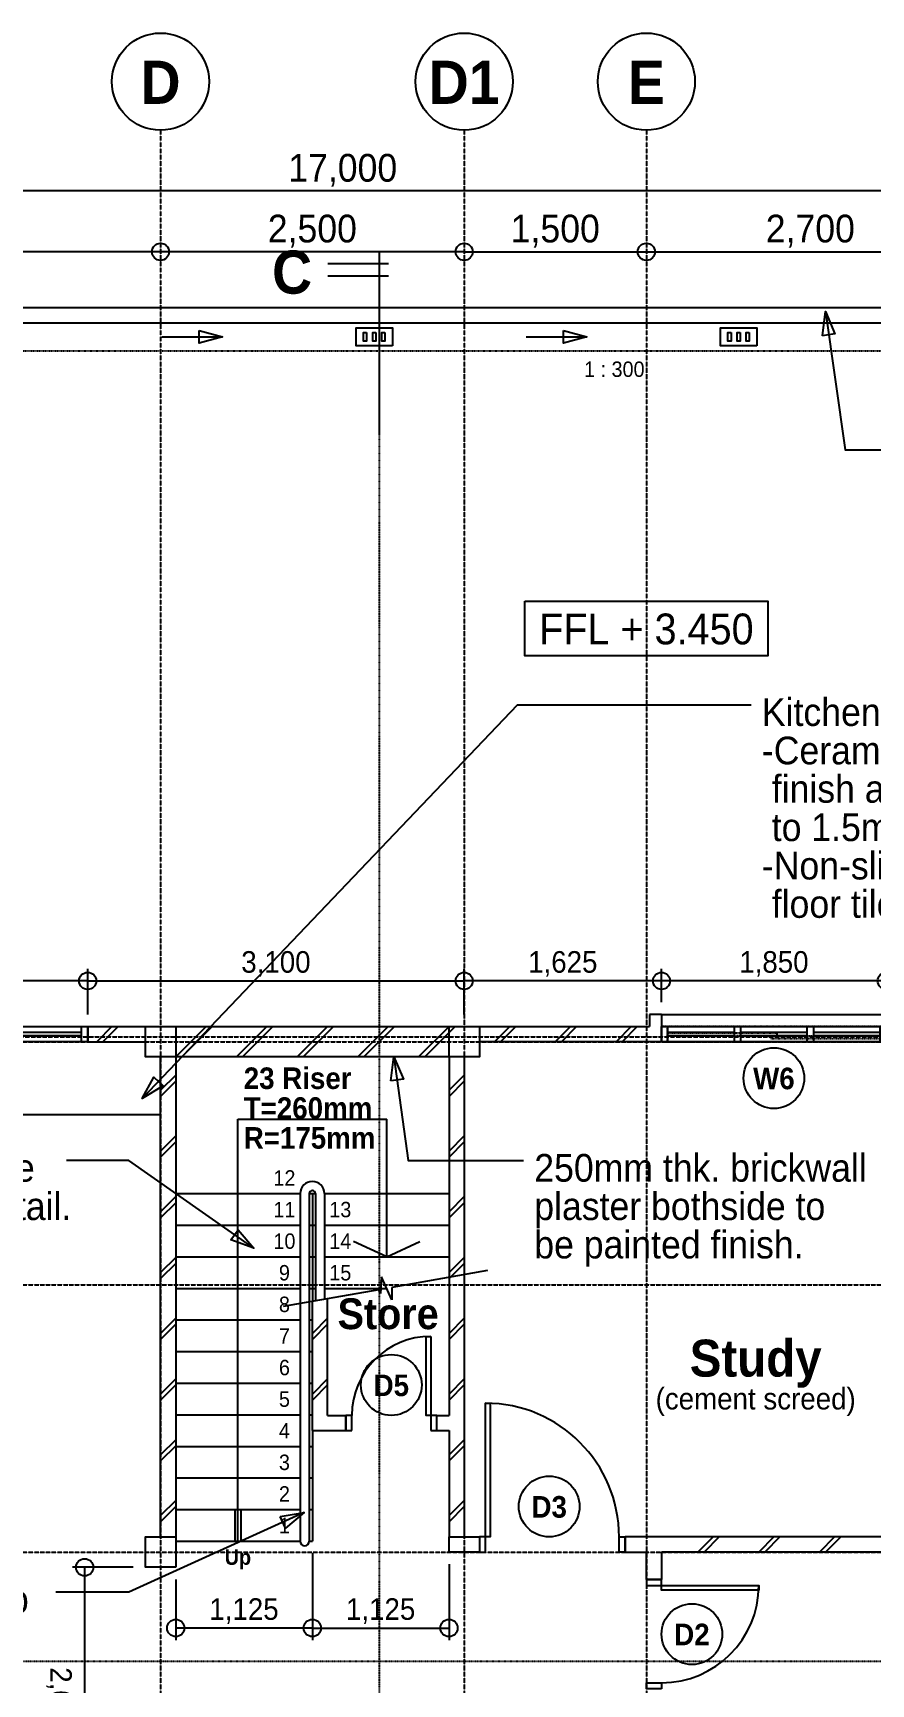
# Model space of a CAD drawing. Header units: inches. Extents: x 1543 to 314687, y -56168 to -771.
# Drawn here: x 20012 to 26912, y -14356 to -771 of the extents above; entities that cross this region are included whole.
import ezdxf

# ---------------------------------------------------------------- set-up
doc = ezdxf.new("R2010")
doc.units = ezdxf.units.IN
doc.header["$MEASUREMENT"] = 0
for name, pattern in [('PC_DASH_2', [0.638889, 0.277778, -0.083333, 0.055556, -0.083333, 0.055556, -0.083333]), ('PC_DASH_3', [0.069444, 0.027778, -0.041667]), ('PC_DASH_4', [0.055556, 0.027778, -0.027778])]:
    doc.linetypes.add(name, pattern=pattern)
for name, color, linetype in [('Boundary Line', 7, 'Continuous'), ('Existing works', 7, 'Continuous'), ('Grid Line', 7, 'Continuous'), ('Ground Floor Plan', 7, 'Continuous'), ('Text', 7, 'Continuous')]:
    doc.layers.add(name, color=color, linetype=linetype)

# ---------------------------------------------------------------- blocks, each defined once
blk = doc.blocks.new('PD_914035')
at = {"layer": 'Grid Line', "color": 12, "true_color": 0xdc0806}
blk.add_line((21062, -2571), (16062, -2571), dxfattribs=at)
for centre in [(16062, -2571), (21062, -2571)]:
    blk.add_circle(centre, 70.6, dxfattribs=at)
at = {"layer": 'Grid Line', "color": 7, "insert": (18562, -2266), "char_height": 228.2, "width": 811.39, "attachment_point": 2}
blk.add_mtext('\\pxsm0.83;\\fHelvetica|b0|i0|c0|p228.2031;\\W0.92;5,000', dxfattribs=at)
blk = doc.blocks.new('PD_914036')
at = {"layer": 'Grid Line', "color": 12, "true_color": 0xdc0806}
blk.add_line((23562, -2571), (25062, -2571), dxfattribs=at)
for centre in [(23562, -2571), (25062, -2571)]:
    blk.add_circle(centre, 70.6, dxfattribs=at)
at = {"layer": 'Grid Line', "color": 7, "insert": (24312, -2266), "char_height": 228.2, "width": 811.39, "attachment_point": 2}
blk.add_mtext('\\pxsm0.83;\\fHelvetica|b0|i0|c0|p228.2031;\\W0.92;1,500', dxfattribs=at)
blk = doc.blocks.new('PD_914038')
at = {"layer": 'Grid Line', "color": 12, "true_color": 0xdc0806}
blk.add_line((25062, -2571), (27762, -2571), dxfattribs=at)
for centre in [(25062, -2571), (27762, -2571)]:
    blk.add_circle(centre, 70.6, dxfattribs=at)
at = {"layer": 'Grid Line', "color": 7, "insert": (26412, -2266), "char_height": 228.2, "width": 811.39, "attachment_point": 2}
blk.add_mtext('\\pxsm0.83;\\fHelvetica|b0|i0|c0|p228.2031;\\W0.92;2,700', dxfattribs=at)
blk = doc.blocks.new('PD_914040')
at = {"layer": 'Grid Line', "color": 12, "true_color": 0xdc0806}
blk.add_line((31062, -2071), (14062, -2071), dxfattribs=at)
for centre in [(14062, -2071), (31062, -2071)]:
    blk.add_circle(centre, 70.6, dxfattribs=at)
at = {"layer": 'Grid Line', "color": 7, "insert": (22562, -1766), "char_height": 228.2, "width": 987.78, "attachment_point": 2}
blk.add_mtext('\\pxsm0.83;\\fHelvetica|b0|i0|c0|p228.2031;\\W0.92;17,000', dxfattribs=at)
blk = doc.blocks.new('PD_914059')
at = {"layer": 'Grid Line', "color": 12, "true_color": 0xdc0806}
blk.add_line((23562, -2571), (21062, -2571), dxfattribs=at)
for centre in [(21062, -2571), (23562, -2571)]:
    blk.add_circle(centre, 70.6, dxfattribs=at)
at = {"layer": 'Grid Line', "color": 7, "insert": (22312, -2266), "char_height": 228.2, "width": 811.39, "attachment_point": 2}
blk.add_mtext('\\pxsm0.83;\\fHelvetica|b0|i0|c0|p228.2031;\\W0.92;2,500', dxfattribs=at)
blk = doc.blocks.new('PD_914092')
at = {"layer": 'Grid Line', "color": 12, "true_color": 0xdc0806}
blk.add_circle((21062, -1171), 400, dxfattribs=at)
at = {"layer": 'Grid Line', "color": 12, "true_color": 0xdc0806, "insert": (21062, -999), "char_height": 354.98, "width": 352.78, "attachment_point": 2}
blk.add_mtext('\\pxsm0.83;\\fHelvetica|b1|i0|c0|p354.9826;\\W0.92;D', dxfattribs=at)
blk = doc.blocks.new('PD_914095')
at = {"layer": 'Grid Line', "color": 12, "true_color": 0xdc0806}
blk.add_circle((23562, -1171), 400, dxfattribs=at)
at = {"layer": 'Grid Line', "color": 12, "true_color": 0xdc0806, "insert": (23562, -999), "char_height": 354.98, "width": 635, "attachment_point": 2}
blk.add_mtext('\\pxsm0.83;\\fHelvetica|b1|i0|c0|p354.9826;\\W0.92;D1', dxfattribs=at)
blk = doc.blocks.new('PD_914098')
at = {"layer": 'Grid Line', "color": 12, "true_color": 0xdc0806}
blk.add_circle((25062, -1171), 400, dxfattribs=at)
at = {"layer": 'Grid Line', "color": 12, "true_color": 0xdc0806, "insert": (25062, -999), "char_height": 354.98, "width": 317.5, "attachment_point": 2}
blk.add_mtext('\\pxsm0.83;\\fHelvetica|b1|i0|c0|p354.9826;\\W0.92;E', dxfattribs=at)
blk = doc.blocks.new('PD_914111')
at = {"layer": 'Grid Line', "color": 12, "true_color": 0xdc0806}
blk.add_line((25187, -8571), (23562, -8571), dxfattribs=at)
for centre in [(23562, -8571), (25187, -8571)]:
    blk.add_circle(centre, 70.6, dxfattribs=at)
at = {"layer": 'Grid Line', "color": 7, "insert": (24374, -8326), "char_height": 177.49, "width": 635, "attachment_point": 2}
blk.add_mtext('\\pxsm0.83;\\fHelvetica|b0|i0|c0|p177.4913;\\W0.92;1,625', dxfattribs=at)
blk = doc.blocks.new('PD_914110')
at = {"layer": 'Grid Line', "color": 12, "true_color": 0xdc0806}
for p, q in [((23562, -8846), (23562, -8471)), ((25187, -8746), (25187, -8471))]:
    blk.add_line(p, q, dxfattribs=at)
at = {"layer": 'Grid Line'}
blk.add_blockref('PD_914111', (0, 0), dxfattribs=at)
blk = doc.blocks.new('PD_914113')
at = {"layer": 'Grid Line', "color": 12, "true_color": 0xdc0806}
blk.add_line((27037, -8571), (25187, -8571), dxfattribs=at)
for centre in [(25187, -8571), (27037, -8571)]:
    blk.add_circle(centre, 70.6, dxfattribs=at)
at = {"layer": 'Grid Line', "color": 7, "insert": (26112, -8326), "char_height": 177.49, "width": 635, "attachment_point": 2}
blk.add_mtext('\\pxsm0.83;\\fHelvetica|b0|i0|c0|p177.4913;\\W0.92;1,850', dxfattribs=at)
blk = doc.blocks.new('PD_914112')
at = {"layer": 'Grid Line', "color": 12, "true_color": 0xdc0806}
for p, q in [((25187, -8746), (25187, -8471)), ((27037, -8746), (27037, -8471))]:
    blk.add_line(p, q, dxfattribs=at)
at = {"layer": 'Grid Line'}
blk.add_blockref('PD_914113', (0, 0), dxfattribs=at)
blk = doc.blocks.new('PD_914159')
at = {"layer": 'Grid Line', "color": 12, "true_color": 0xdc0806}
blk.add_line((20437, -13396), (20437, -15396), dxfattribs=at)
for centre in [(20437, -13396), (20437, -15396)]:
    blk.add_circle(centre, 70.6, dxfattribs=at)
at = {"layer": 'Grid Line', "color": 7, "insert": (20331, -14504), "char_height": 177.49, "width": 635, "attachment_point": 2, "rotation": 270}
blk.add_mtext('\\pxsm0.83;\\fHelvetica|b0|i0|c0|p177.4913;\\W0.92;2,000', dxfattribs=at)
blk = doc.blocks.new('PD_914158')
at = {"layer": 'Grid Line', "color": 12, "true_color": 0xdc0806}
for p, q in [((20837, -13396), (20337, -13396)), ((20837, -15396), (20337, -15396))]:
    blk.add_line(p, q, dxfattribs=at)
at = {"layer": 'Grid Line'}
blk.add_blockref('PD_914159', (0, 0), dxfattribs=at)
blk = doc.blocks.new('PD_914161')
at = {"layer": 'Grid Line', "color": 12, "true_color": 0xdc0806}
blk.add_line((22312, -13896), (21187, -13896), dxfattribs=at)
for centre in [(21187, -13896), (22312, -13896)]:
    blk.add_circle(centre, 70.6, dxfattribs=at)
at = {"layer": 'Grid Line', "color": 7, "insert": (21749, -13651), "char_height": 177.49, "width": 635, "attachment_point": 2}
blk.add_mtext('\\pxsm0.83;\\fHelvetica|b0|i0|c0|p177.4913;\\W0.92;1,125', dxfattribs=at)
blk = doc.blocks.new('PD_914160')
at = {"layer": 'Grid Line', "color": 12, "true_color": 0xdc0806}
for p, q in [((22312, -13281), (22312, -13996)), ((21187, -13496), (21187, -13996))]:
    blk.add_line(p, q, dxfattribs=at)
at = {"layer": 'Grid Line'}
blk.add_blockref('PD_914161', (0, 0), dxfattribs=at)
blk = doc.blocks.new('PD_914163')
at = {"layer": 'Grid Line', "color": 12, "true_color": 0xdc0806}
blk.add_line((22312, -13896), (23437, -13896), dxfattribs=at)
for centre in [(22312, -13896), (23437, -13896)]:
    blk.add_circle(centre, 70.6, dxfattribs=at)
at = {"layer": 'Grid Line', "color": 7, "insert": (22874, -13651), "char_height": 177.49, "width": 635, "attachment_point": 2}
blk.add_mtext('\\pxsm0.83;\\fHelvetica|b0|i0|c0|p177.4913;\\W0.92;1,125', dxfattribs=at)
blk = doc.blocks.new('PD_914162')
at = {"layer": 'Grid Line', "color": 12, "true_color": 0xdc0806}
for p, q in [((22312, -13281), (22312, -13996)), ((23437, -13371), (23437, -13996))]:
    blk.add_line(p, q, dxfattribs=at)
at = {"layer": 'Grid Line'}
blk.add_blockref('PD_914163', (0, 0), dxfattribs=at)
blk = doc.blocks.new('PD_914217')
at = {"layer": 'Grid Line', "color": 12, "true_color": 0xdc0806}
blk.add_line((20462, -8571), (23562, -8571), dxfattribs=at)
for centre in [(20462, -8571), (23562, -8571)]:
    blk.add_circle(centre, 70.6, dxfattribs=at)
at = {"layer": 'Grid Line', "color": 7, "insert": (22012, -8326), "char_height": 177.49, "width": 635, "attachment_point": 2}
blk.add_mtext('\\pxsm0.83;\\fHelvetica|b0|i0|c0|p177.4913;\\W0.92;3,100', dxfattribs=at)
blk = doc.blocks.new('PD_914216')
at = {"layer": 'Grid Line', "color": 12, "true_color": 0xdc0806}
for p, q in [((20462, -8846), (20462, -8471)), ((23562, -8846), (23562, -8471))]:
    blk.add_line(p, q, dxfattribs=at)
at = {"layer": 'Grid Line'}
blk.add_blockref('PD_914217', (0, 0), dxfattribs=at)
blk = doc.blocks.new('PD_914219')
at = {"layer": 'Grid Line', "color": 12, "true_color": 0xdc0806}
blk.add_line((20462, -8571), (18012, -8571), dxfattribs=at)
for centre in [(18012, -8571), (20462, -8571)]:
    blk.add_circle(centre, 70.6, dxfattribs=at)
at = {"layer": 'Grid Line', "color": 7, "insert": (19237, -8326), "char_height": 177.49, "width": 635, "attachment_point": 2}
blk.add_mtext('\\pxsm0.83;\\fHelvetica|b0|i0|c0|p177.4913;\\W0.92;2,450', dxfattribs=at)
blk = doc.blocks.new('PD_914218')
at = {"layer": 'Grid Line', "color": 12, "true_color": 0xdc0806}
for p, q in [((18012, -8846), (18012, -8471)), ((20462, -8846), (20462, -8471))]:
    blk.add_line(p, q, dxfattribs=at)
at = {"layer": 'Grid Line'}
blk.add_blockref('PD_914219', (0, 0), dxfattribs=at)
blk = doc.blocks.new('PD_914437')
at = {"layer": 'Ground Floor Plan', "color": 12, "true_color": 0xdc0806}
for p, q in [((19212, -8946), (19262, -8946)), ((19212, -9071), (19212, -8946)), ((19262, -8946), (19262, -9071)), ((19262, -9071), (19212, -9071))]:
    blk.add_line(p, q, dxfattribs=at)
blk = doc.blocks.new('PD_914438')
at = {"layer": 'Ground Floor Plan', "color": 12, "true_color": 0xdc0806}
for p, q in [((20412, -8946), (20462, -8946)), ((20412, -9071), (20412, -8946)), ((20462, -8946), (20462, -9071)), ((20462, -9071), (20412, -9071))]:
    blk.add_line(p, q, dxfattribs=at)
blk = doc.blocks.new('PD_914439')
at = {"layer": 'Ground Floor Plan', "color": 12, "true_color": 0xdc0806}
for p, q in [((18612, -8946), (18662, -8946)), ((18612, -9071), (18612, -8946)), ((18662, -8946), (18662, -9071)), ((18662, -9071), (18612, -9071))]:
    blk.add_line(p, q, dxfattribs=at)
blk = doc.blocks.new('PD_914440')
at = {"layer": 'Ground Floor Plan', "color": 12, "true_color": 0xdc0806}
for p, q in [((19812, -8946), (19862, -8946)), ((19812, -9071), (19812, -8946)), ((19862, -8946), (19862, -9071)), ((19862, -9071), (19812, -9071))]:
    blk.add_line(p, q, dxfattribs=at)
blk = doc.blocks.new('PD_914441')
at = {"layer": 'Ground Floor Plan', "color": 12, "true_color": 0xdc0806}
for p, q in [((18012, -8946), (18062, -8946)), ((18012, -9071), (18012, -8946)), ((18062, -8946), (18062, -9071)), ((18062, -9071), (18012, -9071))]:
    blk.add_line(p, q, dxfattribs=at)
blk = doc.blocks.new('PD_914436')
at = {"layer": 'Ground Floor Plan', "color": 12, "true_color": 0xdc0806}
for p, q in [((18012, -8946), (20462, -8946)), ((20462, -9071), (18012, -9071)), ((18612, -8996), (18062, -8996)), ((18612, -9022), (18062, -9022)), ((19212, -8996), (18662, -8996)), ((19212, -9022), (18662, -9022)), ((19812, -8996), (19262, -8996)), ((19812, -9022), (19262, -9022)), ((20412, -8996), (19862, -8996)), ((20412, -9022), (19862, -9022))]:
    blk.add_line(p, q, dxfattribs=at)
at = {"layer": 'Ground Floor Plan'}
for name in ['PD_914441', 'PD_914439', 'PD_914437', 'PD_914440', 'PD_914438']:
    blk.add_blockref(name, (0, 0), dxfattribs=at)
blk = doc.blocks.new('PD_914473')
at = {"layer": 'Ground Floor Plan', "color": 7}
for p, q in [((21437, -8946), (21187, -9196)), ((21487, -8946), (21237, -9196))]:
    blk.add_line(p, q, dxfattribs=at)
blk = doc.blocks.new('PD_914474')
at = {"layer": 'Ground Floor Plan', "color": 7}
for p, q in [((21937, -8946), (21687, -9196)), ((21987, -8946), (21737, -9196))]:
    blk.add_line(p, q, dxfattribs=at)
blk = doc.blocks.new('PD_914478')
at = {"layer": 'Ground Floor Plan', "color": 7}
for p, q in [((22437, -8946), (22187, -9196)), ((22487, -8946), (22237, -9196))]:
    blk.add_line(p, q, dxfattribs=at)
blk = doc.blocks.new('PD_914479')
at = {"layer": 'Ground Floor Plan', "color": 7}
for p, q in [((22937, -8946), (22687, -9196)), ((22987, -8946), (22737, -9196))]:
    blk.add_line(p, q, dxfattribs=at)
blk = doc.blocks.new('PD_914480')
at = {"layer": 'Ground Floor Plan', "color": 7}
for p, q in [((23437, -8946), (23187, -9196)), ((23487, -8946), (23237, -9196))]:
    blk.add_line(p, q, dxfattribs=at)
blk = doc.blocks.new('PD_914481')
at = {"layer": 'Ground Floor Plan', "color": 7}
for p, q in [((23937, -8946), (23812, -9071)), ((23987, -8946), (23862, -9071))]:
    blk.add_line(p, q, dxfattribs=at)
blk = doc.blocks.new('PD_914498')
at = {"layer": 'Ground Floor Plan', "color": 7}
for p, q in [((24837, -13271), (24837, -13146)), ((24837, -13146), (24887, -13146)), ((24887, -13146), (24887, -13271)), ((24887, -13271), (24837, -13271))]:
    blk.add_line(p, q, dxfattribs=at)
blk = doc.blocks.new('PD_914499')
at = {"layer": 'Ground Floor Plan', "color": 7}
for p, q in [((23737, -13146), (23687, -13146)), ((23687, -13146), (23687, -13271)), ((23737, -13271), (23737, -13146)), ((23687, -13271), (23737, -13271))]:
    blk.add_line(p, q, dxfattribs=at)
blk = doc.blocks.new('PD_914497')
at = {"layer": 'Ground Floor Plan', "color": 7}
blk.add_lwpolyline([(23737, -13146), (23737, -12046), (23775, -12046), (23775, -13146), (23737, -13146)], dxfattribs=at)
blk.add_arc((23737, -13146), 1100, 0, 90, dxfattribs=at)
at = {"layer": 'Ground Floor Plan'}
for name in ['PD_914499', 'PD_914498']:
    blk.add_blockref(name, (0, 0), dxfattribs=at)
blk = doc.blocks.new('PD_914516')
at = {"layer": 'Ground Floor Plan', "color": 7}
for p, q in [((25062, -14346), (25187, -14346)), ((25062, -14396), (25062, -14346)), ((25187, -14396), (25062, -14396)), ((25187, -14346), (25187, -14396))]:
    blk.add_line(p, q, dxfattribs=at)
blk = doc.blocks.new('PD_914517')
at = {"layer": 'Ground Floor Plan', "color": 7}
for p, q in [((25187, -13496), (25062, -13496)), ((25062, -13496), (25062, -13546)), ((25062, -13546), (25187, -13546)), ((25187, -13546), (25187, -13496))]:
    blk.add_line(p, q, dxfattribs=at)
blk = doc.blocks.new('PD_914515')
at = {"layer": 'Ground Floor Plan', "color": 7}
blk.add_lwpolyline([(25187, -13546), (25987, -13546), (25987, -13584), (25187, -13584), (25187, -13546)], dxfattribs=at)
blk.add_arc((25187, -13546), 800, 270, 0, dxfattribs=at)
at = {"layer": 'Ground Floor Plan'}
for name in ['PD_914517', 'PD_914516']:
    blk.add_blockref(name, (0, 0), dxfattribs=at)
blk = doc.blocks.new('PD_914530')
at = {"layer": 'Ground Floor Plan', "color": 7}
for p, q in [((23337, -12146), (23287, -12146)), ((23287, -12146), (23287, -12271)), ((23337, -12271), (23337, -12146)), ((23287, -12271), (23337, -12271))]:
    blk.add_line(p, q, dxfattribs=at)
blk = doc.blocks.new('PD_914531')
at = {"layer": 'Ground Floor Plan', "color": 7}
for p, q in [((22637, -12146), (22587, -12146)), ((22587, -12146), (22587, -12271)), ((22637, -12271), (22637, -12146)), ((22587, -12271), (22637, -12271))]:
    blk.add_line(p, q, dxfattribs=at)
blk = doc.blocks.new('PD_914529')
at = {"layer": 'Ground Floor Plan', "color": 7}
blk.add_lwpolyline([(23287, -11496), (23287, -12146), (23249, -12146), (23249, -11496), (23287, -11496)], dxfattribs=at)
blk.add_arc((23287, -12146), 650, 90, 180, dxfattribs=at)
at = {"layer": 'Ground Floor Plan'}
for name in ['PD_914531', 'PD_914530']:
    blk.add_blockref(name, (0, 0), dxfattribs=at)
blk = doc.blocks.new('PD_914532')
at = {"layer": 'Ground Floor Plan', "color": 7}
for p, q in [((21674, -12921), (21674, -13181)), ((21724, -12921), (21724, -13181))]:
    blk.add_line(p, q, dxfattribs=at)
blk = doc.blocks.new('PD_914533')
at = {"layer": 'Ground Floor Plan', "color": 7}
for q in [(22652, -10714), (23196, -10714)]:
    blk.add_line((22924, -10841), q, dxfattribs=at)
blk = doc.blocks.new('PD_914534')
at = {"layer": 'Ground Floor Plan', "color": 7}
for p, q in [((23753, -10955), (22965, -11094)), ((22859, -11112), (22071, -11251)), ((22873, -11144), (22859, -11112)), ((22882, -11007), (22873, -11144)), ((22966, -11195), (22882, -11007)), ((22965, -11094), (22966, -11195))]:
    blk.add_line(p, q, dxfattribs=at)
blk = doc.blocks.new('PD_914545')
at = {"layer": 'Ground Floor Plan', "color": 7}
for p, q in [((22862, -2571), (22862, -4071)), ((22940, -2671), (22440, -2671)), ((22940, -2771), (22440, -2771))]:
    blk.add_line(p, q, dxfattribs=at)
blk = doc.blocks.new('PD_914544')
at = {"layer": 'Ground Floor Plan'}
blk.add_blockref('PD_914545', (0, 0), dxfattribs=at)
at = {"layer": 'Ground Floor Plan', "color": 7, "insert": (22145, -2561), "char_height": 354.98, "width": 352.78, "attachment_point": 2}
blk.add_mtext('\\pxsm0.83;\\fHelvetica|b1|i0|c0|p354.9826;\\W0.92;C', dxfattribs=at)
blk = doc.blocks.new('PD_914541')
at = {"layer": 'Ground Floor Plan', "color": 7, "linetype": 'PC_DASH_3'}
blk.add_line((22862, -4071), (22862, -26271), dxfattribs=at)
at = {"layer": 'Ground Floor Plan'}
blk.add_blockref('PD_914544', (0, 0), dxfattribs=at)
blk = doc.blocks.new('PD_914546')
at = {"layer": 'Ground Floor Plan', "color": 7, "linetype": 'PC_DASH_3'}
blk.add_line((33462, -14171), (10762, -14171), dxfattribs=at)
blk = doc.blocks.new('PD_914597')
at = {"layer": 'Ground Floor Plan', "color": 7}
for p, q in [((26612, -13146), (26487, -13271)), ((26662, -13146), (26537, -13271))]:
    blk.add_line(p, q, dxfattribs=at)
blk = doc.blocks.new('PD_914598')
at = {"layer": 'Ground Floor Plan', "color": 7}
for p, q in [((26112, -13146), (25987, -13271)), ((26162, -13146), (26037, -13271))]:
    blk.add_line(p, q, dxfattribs=at)
blk = doc.blocks.new('PD_914599')
at = {"layer": 'Ground Floor Plan', "color": 7}
for p, q in [((25612, -13146), (25487, -13271)), ((25662, -13146), (25537, -13271))]:
    blk.add_line(p, q, dxfattribs=at)
blk = doc.blocks.new('PD_914600')
at = {"layer": 'Ground Floor Plan', "color": 7}
for p, q in [((23562, -11846), (23437, -11971)), ((23562, -11896), (23437, -12021))]:
    blk.add_line(p, q, dxfattribs=at)
blk = doc.blocks.new('PD_914601')
at = {"layer": 'Ground Floor Plan', "color": 7}
for p, q in [((23562, -12346), (23437, -12471)), ((23562, -12396), (23437, -12521))]:
    blk.add_line(p, q, dxfattribs=at)
blk = doc.blocks.new('PD_914602')
at = {"layer": 'Ground Floor Plan', "color": 7}
for p, q in [((23562, -12846), (23437, -12971)), ((23562, -12896), (23437, -13021))]:
    blk.add_line(p, q, dxfattribs=at)
blk = doc.blocks.new('PD_914603')
at = {"layer": 'Ground Floor Plan', "color": 7}
for p, q in [((23562, -11346), (23437, -11471)), ((23562, -11396), (23437, -11521))]:
    blk.add_line(p, q, dxfattribs=at)
blk = doc.blocks.new('PD_914604')
at = {"layer": 'Ground Floor Plan', "color": 7}
for p, q in [((23562, -10846), (23437, -10971)), ((23562, -10896), (23437, -11021))]:
    blk.add_line(p, q, dxfattribs=at)
blk = doc.blocks.new('PD_914605')
at = {"layer": 'Ground Floor Plan', "color": 7}
for p, q in [((23562, -10346), (23437, -10471)), ((23562, -10396), (23437, -10521))]:
    blk.add_line(p, q, dxfattribs=at)
blk = doc.blocks.new('PD_914606')
at = {"layer": 'Ground Floor Plan', "color": 7}
for p, q in [((23562, -9846), (23437, -9971)), ((23562, -9896), (23437, -10021))]:
    blk.add_line(p, q, dxfattribs=at)
blk = doc.blocks.new('PD_914607')
at = {"layer": 'Ground Floor Plan', "color": 7}
for p, q in [((23562, -9346), (23437, -9471)), ((23562, -9396), (23437, -9521))]:
    blk.add_line(p, q, dxfattribs=at)
blk = doc.blocks.new('PD_914608')
at = {"layer": 'Ground Floor Plan', "color": 7}
for p, q in [((22437, -11846), (22312, -11971)), ((22437, -11896), (22312, -12021))]:
    blk.add_line(p, q, dxfattribs=at)
blk = doc.blocks.new('PD_914609')
at = {"layer": 'Ground Floor Plan', "color": 7}
for p, q in [((22437, -11346), (22312, -11471)), ((22437, -11396), (22312, -11521))]:
    blk.add_line(p, q, dxfattribs=at)
blk = doc.blocks.new('PD_914627')
at = {"layer": 'Ground Floor Plan', "color": 7}
for p, q in [((21187, -11846), (21062, -11971)), ((21187, -11896), (21062, -12021))]:
    blk.add_line(p, q, dxfattribs=at)
blk = doc.blocks.new('PD_914628')
at = {"layer": 'Ground Floor Plan', "color": 7}
for p, q in [((21187, -12346), (21062, -12471)), ((21187, -12396), (21062, -12521))]:
    blk.add_line(p, q, dxfattribs=at)
blk = doc.blocks.new('PD_914629')
at = {"layer": 'Ground Floor Plan', "color": 7}
for p, q in [((21187, -12846), (21062, -12971)), ((21187, -12896), (21062, -13021))]:
    blk.add_line(p, q, dxfattribs=at)
blk = doc.blocks.new('PD_914630')
at = {"layer": 'Ground Floor Plan', "color": 7}
for p, q in [((21187, -11346), (21062, -11471)), ((21187, -11396), (21062, -11521))]:
    blk.add_line(p, q, dxfattribs=at)
blk = doc.blocks.new('PD_914631')
at = {"layer": 'Ground Floor Plan', "color": 7}
for p, q in [((21187, -10846), (21062, -10971)), ((21187, -10896), (21062, -11021))]:
    blk.add_line(p, q, dxfattribs=at)
blk = doc.blocks.new('PD_914632')
at = {"layer": 'Ground Floor Plan', "color": 7}
for p, q in [((21187, -10346), (21062, -10471)), ((21187, -10396), (21062, -10521))]:
    blk.add_line(p, q, dxfattribs=at)
blk = doc.blocks.new('PD_914633')
at = {"layer": 'Ground Floor Plan', "color": 7}
for p, q in [((21187, -9846), (21062, -9971)), ((21187, -9896), (21062, -10021))]:
    blk.add_line(p, q, dxfattribs=at)
blk = doc.blocks.new('PD_914636')
at = {"layer": 'Ground Floor Plan', "color": 7}
for p, q in [((21187, -9346), (21062, -9471)), ((21187, -9396), (21062, -9521))]:
    blk.add_line(p, q, dxfattribs=at)
blk = doc.blocks.new('PD_914668')
at = {"layer": 'Ground Floor Plan', "color": 7}
blk.add_lwpolyline([(24062, -5446), (26062, -5446), (26062, -5896), (24062, -5896), (24062, -5446)], dxfattribs=at)
at = {"layer": 'Ground Floor Plan', "color": 7, "insert": (25062, -5548), "char_height": 253.56, "width": 1905, "attachment_point": 2}
blk.add_mtext('\\pxsm0.83;\\fHelvetica|b0|i0|c0|p253.5590;\\W0.92;FFL + 3.450', dxfattribs=at)
blk = doc.blocks.new('PD_914674')
at = {"layer": 'Ground Floor Plan', "color": 7}
for points in [[(25972, -3346), (25672, -3346), (25672, -3196), (25972, -3196), (25972, -3346)], [(25759, -3236), (25759, -3306), (25734, -3306), (25734, -3236), (25759, -3236)], [(25834, -3236), (25834, -3306), (25809, -3306), (25809, -3236), (25834, -3236)], [(25909, -3236), (25909, -3306), (25884, -3306), (25884, -3236), (25909, -3236)]]:
    blk.add_lwpolyline(points, dxfattribs=at)
blk = doc.blocks.new('PD_914675')
at = {"layer": 'Ground Floor Plan', "color": 7}
for points in [[(22972, -3346), (22672, -3346), (22672, -3196), (22972, -3196), (22972, -3346)], [(22759, -3236), (22759, -3306), (22734, -3306), (22734, -3236), (22759, -3236)], [(22834, -3236), (22834, -3306), (22809, -3306), (22809, -3236), (22834, -3236)], [(22909, -3236), (22909, -3306), (22884, -3306), (22884, -3236), (22909, -3236)]]:
    blk.add_lwpolyline(points, dxfattribs=at)
blk = doc.blocks.new('PD_914679')
at = {"layer": 'Ground Floor Plan', "color": 7}
for p, q in [((20662, -8946), (20537, -9071)), ((20712, -8946), (20587, -9071))]:
    blk.add_line(p, q, dxfattribs=at)
blk = doc.blocks.new('PD_914706')
at = {"layer": 'Ground Floor Plan', "color": 7}
for p, q in [((24437, -8946), (24312, -9071)), ((24487, -8946), (24362, -9071))]:
    blk.add_line(p, q, dxfattribs=at)
blk = doc.blocks.new('PD_914707')
at = {"layer": 'Ground Floor Plan', "color": 7}
for p, q in [((24937, -8946), (24812, -9071)), ((24987, -8946), (24862, -9071))]:
    blk.add_line(p, q, dxfattribs=at)
blk = doc.blocks.new('PD_914729')
at = {"layer": 'Ground Floor Plan', "color": 12, "true_color": 0xdc0806}
for p, q in [((25787, -8946), (25837, -8946)), ((25787, -9071), (25787, -8946)), ((25837, -8946), (25837, -9071)), ((25837, -9071), (25787, -9071))]:
    blk.add_line(p, q, dxfattribs=at)
blk = doc.blocks.new('PD_914730')
at = {"layer": 'Ground Floor Plan', "color": 12, "true_color": 0xdc0806}
for p, q in [((26987, -8946), (27037, -8946)), ((26987, -9071), (26987, -8946)), ((27037, -8946), (27037, -9071)), ((27037, -9071), (26987, -9071))]:
    blk.add_line(p, q, dxfattribs=at)
blk = doc.blocks.new('PD_914731')
at = {"layer": 'Ground Floor Plan', "color": 12, "true_color": 0xdc0806}
for p, q in [((25187, -8946), (25237, -8946)), ((25187, -9071), (25187, -8946)), ((25237, -8946), (25237, -9071)), ((25237, -9071), (25187, -9071))]:
    blk.add_line(p, q, dxfattribs=at)
blk = doc.blocks.new('PD_914732')
at = {"layer": 'Ground Floor Plan', "color": 12, "true_color": 0xdc0806}
for p, q in [((26387, -8946), (26437, -8946)), ((26387, -9071), (26387, -8946)), ((26437, -8946), (26437, -9071)), ((26437, -9071), (26387, -9071))]:
    blk.add_line(p, q, dxfattribs=at)
blk = doc.blocks.new('PD_914728')
at = {"layer": 'Ground Floor Plan', "color": 12, "true_color": 0xdc0806}
for p, q in [((25187, -8946), (27037, -8946)), ((27037, -9071), (25187, -9071)), ((25787, -8996), (25237, -8996)), ((25787, -9022), (25237, -9022)), ((26387, -8996), (25837, -8996)), ((26387, -9022), (25837, -9022)), ((26987, -8996), (26437, -8996)), ((26987, -9022), (26437, -9022))]:
    blk.add_line(p, q, dxfattribs=at)
at = {"layer": 'Ground Floor Plan'}
for name in ['PD_914731', 'PD_914729', 'PD_914732', 'PD_914730']:
    blk.add_blockref(name, (0, 0), dxfattribs=at)
blk = doc.blocks.new('PD_915059')
at = {"layer": 'Text', "color": 7}
blk.add_circle((22962, -11896), 250, dxfattribs=at)
at = {"layer": 'Text', "color": 7, "insert": (22962, -11810), "char_height": 177.49, "width": 317.5, "attachment_point": 2}
blk.add_mtext('\\pxsm0.83;\\fHelvetica|b1|i0|c0|p177.4913;\\W0.92;D5', dxfattribs=at)
blk = doc.blocks.new('PD_915069')
at = {"layer": 'Text', "color": 7}
blk.add_circle((24262, -12896), 250, dxfattribs=at)
at = {"layer": 'Text', "color": 7, "insert": (24262, -12810), "char_height": 177.49, "width": 317.5, "attachment_point": 2}
blk.add_mtext('\\pxsm0.83;\\fHelvetica|b1|i0|c0|p177.4913;\\W0.92;D3', dxfattribs=at)
blk = doc.blocks.new('PD_915070')
at = {"layer": 'Text', "color": 7}
blk.add_circle((25437, -13946), 250, dxfattribs=at)
at = {"layer": 'Text', "color": 7, "insert": (25437, -13860), "char_height": 177.49, "width": 317.5, "attachment_point": 2}
blk.add_mtext('\\pxsm0.83;\\fHelvetica|b1|i0|c0|p177.4913;\\W0.92;D2', dxfattribs=at)
blk = doc.blocks.new('PD_915071')
at = {"layer": 'Text', "color": 12, "true_color": 0xdc0806}
blk.add_circle((26112, -9371), 250, dxfattribs=at)
at = {"layer": 'Text', "color": 12, "true_color": 0xdc0806, "insert": (26112, -9285), "char_height": 177.49, "width": 388.06, "attachment_point": 2}
blk.add_mtext('\\pxsm0.83;\\fHelvetica|b1|i0|c0|p177.4913;\\W0.92;W6', dxfattribs=at)
blk = doc.blocks.new('PD_915087')
at = {"layer": 'Text', "color": 7}
for points in [[(22245, -12946), (20800, -13600), (20200, -13600)], [(22047, -12979), (22245, -12946), (22090, -13073), (22047, -12979)]]:
    blk.add_lwpolyline(points, dxfattribs=at)
at = {"layer": 'Text', "color": 7, "insert": (18347, -13545), "char_height": 228.2, "width": 1763.89, "attachment_point": 1}
blk.add_mtext('\\pxsm0.83;\\fHelvetica|b0|i0|c0|p228.2031;\\W0.92;MS railing to\\P1.0m high.', dxfattribs=at)
blk = doc.blocks.new('PD_915088')
at = {"layer": 'Text', "color": 7}
for points in [[(21829, -10771), (20800, -10050), (20288, -10050)], [(21701, -10618), (21829, -10771), (21641, -10702), (21701, -10618)]]:
    blk.add_lwpolyline(points, dxfattribs=at)
at = {"layer": 'Text', "color": 7, "insert": (18348, -9995), "char_height": 228.2, "width": 2151.94, "attachment_point": 1}
blk.add_mtext("\\pxsm0.83;\\fHelvetica|b0|i0|c0|p228.2031;\\W0.92;RC staircase\\Pto engr's detail.", dxfattribs=at)
blk = doc.blocks.new('PD_915091')
at = {"layer": 'Text', "color": 7}
for points in [[(20912, -9538), (24000, -6300), (25925, -6300)], [(21083, -9434), (20912, -9538), (21008, -9362), (21083, -9434)]]:
    blk.add_lwpolyline(points, dxfattribs=at)
at = {"layer": 'Text', "color": 7, "insert": (26013, -6245), "char_height": 228.2, "width": 3492.5, "attachment_point": 1}
blk.add_mtext('\\pxsm0.83;\\fHelvetica|b0|i0|c0|p228.2031;\\W0.92;Kitchen finished:\\P-Ceramic wall tiles\\P finish all round internally\\P to 1.5m height.\\P-Non-slip ceramic\\P floor tiles finish.', dxfattribs=at)
blk = doc.blocks.new('PD_915099')
at = {"layer": 'Text', "color": 7}
for points in [[(26513, -3262), (26537, -3063), (26615, -3247), (26513, -3262)], [(26537, -3063), (26700, -4200), (27450, -4200)]]:
    blk.add_lwpolyline(points, dxfattribs=at)
at = {"layer": 'Text', "color": 7, "insert": (27539, -4145), "char_height": 228.2, "width": 3633.61, "attachment_point": 1}
blk.add_mtext('\\pxsm0.83;\\fHelvetica|b0|i0|c0|p228.2031;\\W0.92;Existing brickwall fencing.', dxfattribs=at)
blk = doc.blocks.new('PD_915120')
at = {"layer": 'Text', "color": 7}
for points in [[(22958, -9394), (22983, -9196), (23061, -9380), (22958, -9394)], [(22983, -9196), (23100, -10050), (24050, -10050)]]:
    blk.add_lwpolyline(points, dxfattribs=at)
at = {"layer": 'Text', "color": 7, "insert": (24139, -9995), "char_height": 228.2, "width": 2963.33, "attachment_point": 1}
blk.add_mtext('\\pxsm0.83;\\fHelvetica|b0|i0|c0|p228.2031;\\W0.92;250mm thk. brickwall\\Pplaster bothside to\\Pbe painted finish.', dxfattribs=at)
blk = doc.blocks.new('PD_915238')
at = {"layer": 'Existing works', "color": 7, "linetype": 'PC_DASH_3'}
for p, q in [((27037, -8946), (26987, -8946)), ((26987, -8946), (26987, -9071)), ((27037, -9071), (27037, -8946)), ((26987, -9071), (27037, -9071))]:
    blk.add_line(p, q, dxfattribs=at)
blk = doc.blocks.new('PD_915239')
at = {"layer": 'Existing works', "color": 7, "linetype": 'PC_DASH_3'}
for p, q in [((25237, -8946), (25187, -8946)), ((25187, -8946), (25187, -9071)), ((25237, -9071), (25237, -8946)), ((25187, -9071), (25237, -9071))]:
    blk.add_line(p, q, dxfattribs=at)
blk = doc.blocks.new('PD_915237')
at = {"layer": 'Existing works', "color": 7, "linetype": 'PC_DASH_3'}
for p, q in [((27037, -8946), (25187, -8946)), ((25187, -9071), (27037, -9071))]:
    blk.add_line(p, q, dxfattribs=at)
for points in [[(25237, -8997), (26137, -8997), (26137, -9022), (25237, -9022), (25237, -8997)], [(26087, -9022), (26987, -9022), (26987, -9047), (26087, -9047), (26087, -9022)]]:
    blk.add_lwpolyline(points, dxfattribs=at)
at = {"layer": 'Existing works'}
for name in ['PD_915239', 'PD_915238']:
    blk.add_blockref(name, (0, 0), dxfattribs=at)

msp = doc.modelspace()

# ---------------------------------------------------------------- linework, layer by layer
at = {"layer": 'Boundary Line', "color": 108, "linetype": 'PC_DASH_2', "true_color": 0x006411}
for p, q in [((14197, -3031), (35562, -3031)), ((14197, -9031), (35562, -9031))]:
    msp.add_line(p, q, dxfattribs=at)
at = {"layer": 'Grid Line', "color": 12, "linetype": 'PC_DASH_2', "true_color": 0xdc0806}
for p, q in [((21062, -1571), (21062, -29571)), ((23562, -1571), (23562, -29571)), ((25062, -1571), (25062, -29571)), ((4062, -9071), (37062, -9071)), ((4062, -11071), (37062, -11071)), ((4062, -13271), (37062, -13271))]:
    msp.add_line(p, q, dxfattribs=at)
at = {"layer": 'Ground Floor Plan', "color": 7}
for p, q in [((14197, -3031), (35562, -3031)), ((14272, -3156), (35437, -3156)), ((20462, -8946), (20937, -8946)), ((20462, -9071), (20462, -8946)), ((21187, -8946), (23437, -8946)), ((23687, -8946), (25087, -8946)), ((25087, -8846), (25087, -8946)), ((25187, -8846), (25087, -8846)), ((25187, -8846), (27037, -8846)), ((25187, -8846), (25187, -9071)), ((20462, -9071), (20937, -9071)), ((25187, -9071), (23687, -9071)), ((21062, -13146), (21062, -9196)), ((21187, -9196), (21187, -13146)), ((23437, -9196), (21187, -9196)), ((23437, -9196), (23437, -12146)), ((23562, -9196), (23562, -13146)), ((17712, -9671), (21062, -9671)), ((21699, -13181), (21699, -9709)), ((21699, -9709), (22924, -9709)), ((22924, -10841), (22924, -9709)), ((21187, -10321), (22212, -10321)), ((22212, -10321), (22212, -13181)), ((22287, -10321), (22337, -10321)), ((22287, -10321), (22287, -13181)), ((22312, -10321), (22312, -11209)), ((22337, -10321), (22337, -11205)), ((22412, -10321), (23437, -10321)), ((22412, -10321), (22412, -11191)), ((21187, -10581), (22212, -10581)), ((22287, -10581), (22337, -10581)), ((22412, -10581), (23437, -10581)), ((21187, -10841), (22212, -10841)), ((22287, -10841), (22337, -10841)), ((22412, -10841), (23437, -10841)), ((21187, -11101), (22212, -11101)), ((22287, -11101), (22337, -11101)), ((22412, -11101), (22924, -11101)), ((22312, -12271), (22312, -11209)), ((22437, -12146), (22437, -11187)), ((21187, -11361), (22212, -11361)), ((22287, -11361), (22312, -11361)), ((21187, -11621), (22212, -11621)), ((22287, -11621), (22312, -11621)), ((21187, -11881), (22212, -11881)), ((22287, -11881), (22312, -11881)), ((21187, -12141), (22212, -12141)), ((22287, -12141), (22312, -12141)), ((22437, -12146), (22587, -12146)), ((22587, -12271), (22587, -12146)), ((23337, -12146), (23437, -12146)), ((23337, -12271), (23337, -12146)), ((22312, -12271), (22312, -13181)), ((22312, -12271), (22587, -12271)), ((23337, -12271), (23437, -12271)), ((23437, -12271), (23437, -13146)), ((21187, -12401), (22212, -12401)), ((22287, -12401), (22312, -12401)), ((21187, -12661), (22212, -12661)), ((22287, -12661), (22312, -12661)), ((21187, -12921), (22212, -12921)), ((22287, -12921), (22312, -12921)), ((24887, -13271), (24887, -13146)), ((27762, -13146), (24887, -13146)), ((21187, -13181), (22212, -13181)), ((22287, -13181), (22312, -13181)), ((24887, -13271), (25062, -13271)), ((25062, -13496), (25062, -13271)), ((25187, -13271), (25187, -13496)), ((28962, -13271), (25187, -13271)), ((25062, -13496), (25187, -13496))]:
    msp.add_line(p, q, dxfattribs=at)
at = {"layer": 'Ground Floor Plan', "color": 7, "linetype": 'PC_DASH_4'}
msp.add_line((15937, -3386), (35207, -3386), dxfattribs=at)
at = {"layer": 'Ground Floor Plan', "color": 172, "true_color": 0x0000d3}
for p, q in [((21072, -3271), (21572, -3271)), ((24072, -3271), (24572, -3271))]:
    msp.add_line(p, q, dxfattribs=at)
for points in [[(21379, -3219), (21572, -3271), (21379, -3323), (21379, -3219)], [(24379, -3219), (24572, -3271), (24379, -3323), (24379, -3219)]]:
    msp.add_lwpolyline(points, dxfattribs=at)
at = {"layer": 'Ground Floor Plan', "color": 7}
for points in [[(20937, -8946), (21187, -8946), (21187, -9196), (20937, -9196), (20937, -8946)], [(23437, -8946), (23687, -8946), (23687, -9196), (23437, -9196), (23437, -8946)], [(21187, -13396), (20937, -13396), (20937, -13146), (21187, -13146), (21187, -13396)], [(23437, -13146), (23687, -13146), (23687, -13271), (23437, -13271), (23437, -13146)]]:
    msp.add_lwpolyline(points, dxfattribs=at)
for centre, radius, start, end in [((22312, -10321), 100, 0, 180), ((22312, -10321), 25, 0, 180), ((22249, -13181), 37.5, 180, 0)]:
    msp.add_arc(centre, radius, start, end, dxfattribs=at)

# ---------------------------------------------------------------- block references
at = {"layer": 'Existing works'}
msp.add_blockref('PD_915237', (0, 0), dxfattribs=at)
at = {"layer": 'Grid Line'}
for name in ['PD_914092', 'PD_914095', 'PD_914098', 'PD_914040', 'PD_914035', 'PD_914059', 'PD_914036', 'PD_914038', 'PD_914218', 'PD_914216', 'PD_914110', 'PD_914112', 'PD_914160', 'PD_914162', 'PD_914158']:
    msp.add_blockref(name, (0, 0), dxfattribs=at)
at = {"layer": 'Ground Floor Plan'}
for name in ['PD_914541', 'PD_914675', 'PD_914674', 'PD_914668', 'PD_914436', 'PD_914679', 'PD_914473', 'PD_914474', 'PD_914478', 'PD_914479', 'PD_914480', 'PD_914481', 'PD_914706', 'PD_914707', 'PD_914728', 'PD_914636', 'PD_914607', 'PD_914633', 'PD_914606', 'PD_914632', 'PD_914605', 'PD_914533', 'PD_914631', 'PD_914604', 'PD_914534', 'PD_914630', 'PD_914609', 'PD_914603', 'PD_914529', 'PD_914627', 'PD_914608', 'PD_914600', 'PD_914497', 'PD_914628', 'PD_914601', 'PD_914629', 'PD_914602', 'PD_914532', 'PD_914599', 'PD_914598', 'PD_914597', 'PD_914546', 'PD_914515']:
    msp.add_blockref(name, (0, 0), dxfattribs=at)
at = {"layer": 'Text'}
for name in ['PD_915099', 'PD_915091', 'PD_915120', 'PD_915071', 'PD_915088', 'PD_915059', 'PD_915069', 'PD_915087', 'PD_915070']:
    msp.add_blockref(name, (0, 0), dxfattribs=at)

# ---------------------------------------------------------------- texts
at = {"layer": 'Ground Floor Plan', "color": 7}
for s, insert, char_height, width, attachment_point in [('\\pxsm0.83;\\fHelvetica|b0|i0|c0|p126.7795;\\W0.92;1 : 300', (24798, -3474), 126.78, 529.17, 2), ('\\pxsm0.83;\\fHelvetica|b1|i0|c0|p177.4913;\\W0.92;23 Riser\\PT=260mm\\PR=175mm', (21747, -9283), 177.49, 1128.89, 1), ('\\pxsm0.83;\\fHelvetica|b0|i0|c0|p126.7795;\\W0.92;12', (22082, -10129), 126.78, 211.67, 2), ('\\pxsm0.83;\\fHelvetica|b0|i0|c0|p126.7795;\\W0.92;11', (22082, -10389), 126.78, 211.67, 2), ('\\pxsm0.83;\\fHelvetica|b0|i0|c0|p126.7795;\\W0.92;13', (22542, -10389), 126.78, 211.67, 2), ('\\pxsm0.83;\\fHelvetica|b0|i0|c0|p126.7795;\\W0.92;10', (22082, -10649), 126.78, 211.67, 2), ('\\pxsm0.83;\\fHelvetica|b0|i0|c0|p126.7795;\\W0.92;14', (22542, -10649), 126.78, 211.67, 2), ('\\pxsm0.83;\\fHelvetica|b0|i0|c0|p126.7795;\\W0.92;9', (22082, -10909), 126.78, 105.83, 2), ('\\pxsm0.83;\\fHelvetica|b0|i0|c0|p126.7795;\\W0.92;15', (22542, -10909), 126.78, 211.67, 2), ('\\pxsm0.83;\\fHelvetica|b0|i0|c0|p126.7795;\\W0.92;8', (22082, -11169), 126.78, 105.83, 2), ('\\pxsm0.83;\\fHelvetica|b1|i0|c0|p253.5590;\\W0.92;Store', (22936, -11183), 253.56, 917.22, 2), ('\\pxsm0.83;\\fHelvetica|b0|i0|c0|p126.7795;\\W0.92;7', (22082, -11429), 126.78, 105.83, 2), ('\\pxsm0.83;\\fHelvetica|b1|i0|c0|p304.2708;\\W0.92;Study', (25962, -11523), 304.27, 1164.17, 2), ('\\pxsm0.83;\\fHelvetica|b0|i0|c0|p126.7795;\\W0.92;6', (22082, -11689), 126.78, 105.83, 2), ('\\pxsm0.83;\\fHelvetica|b0|i0|c0|p126.7795;\\W0.92;5', (22082, -11949), 126.78, 105.83, 2), ('\\pxsm0.83;\\fHelvetica|b0|i0|c0|p177.4913;\\W0.92;(cement screed)', (25962, -11920), 177.49, 1799.17, 2), ('\\pxsm0.83;\\fHelvetica|b0|i0|c0|p126.7795;\\W0.92;4', (22082, -12209), 126.78, 105.83, 2), ('\\pxsm0.83;\\fHelvetica|b0|i0|c0|p126.7795;\\W0.92;3', (22082, -12469), 126.78, 105.83, 2), ('\\pxsm0.83;\\fHelvetica|b0|i0|c0|p126.7795;\\W0.92;2', (22082, -12729), 126.78, 105.83, 2), ('\\pxsm0.83;\\fHelvetica|b0|i0|c0|p126.7795;\\W0.92;1', (22082, -12989), 126.78, 105.83, 2), ('\\pxsm0.83;\\fHelvetica|b1|i0|c0|p126.7795;\\W0.92;Up', (21699, -13249), 126.78, 246.94, 2)]:
    msp.add_mtext(s, dxfattribs=dict(at, insert=insert, char_height=char_height, width=width, attachment_point=attachment_point))

doc.saveas('drawing.dxf')
